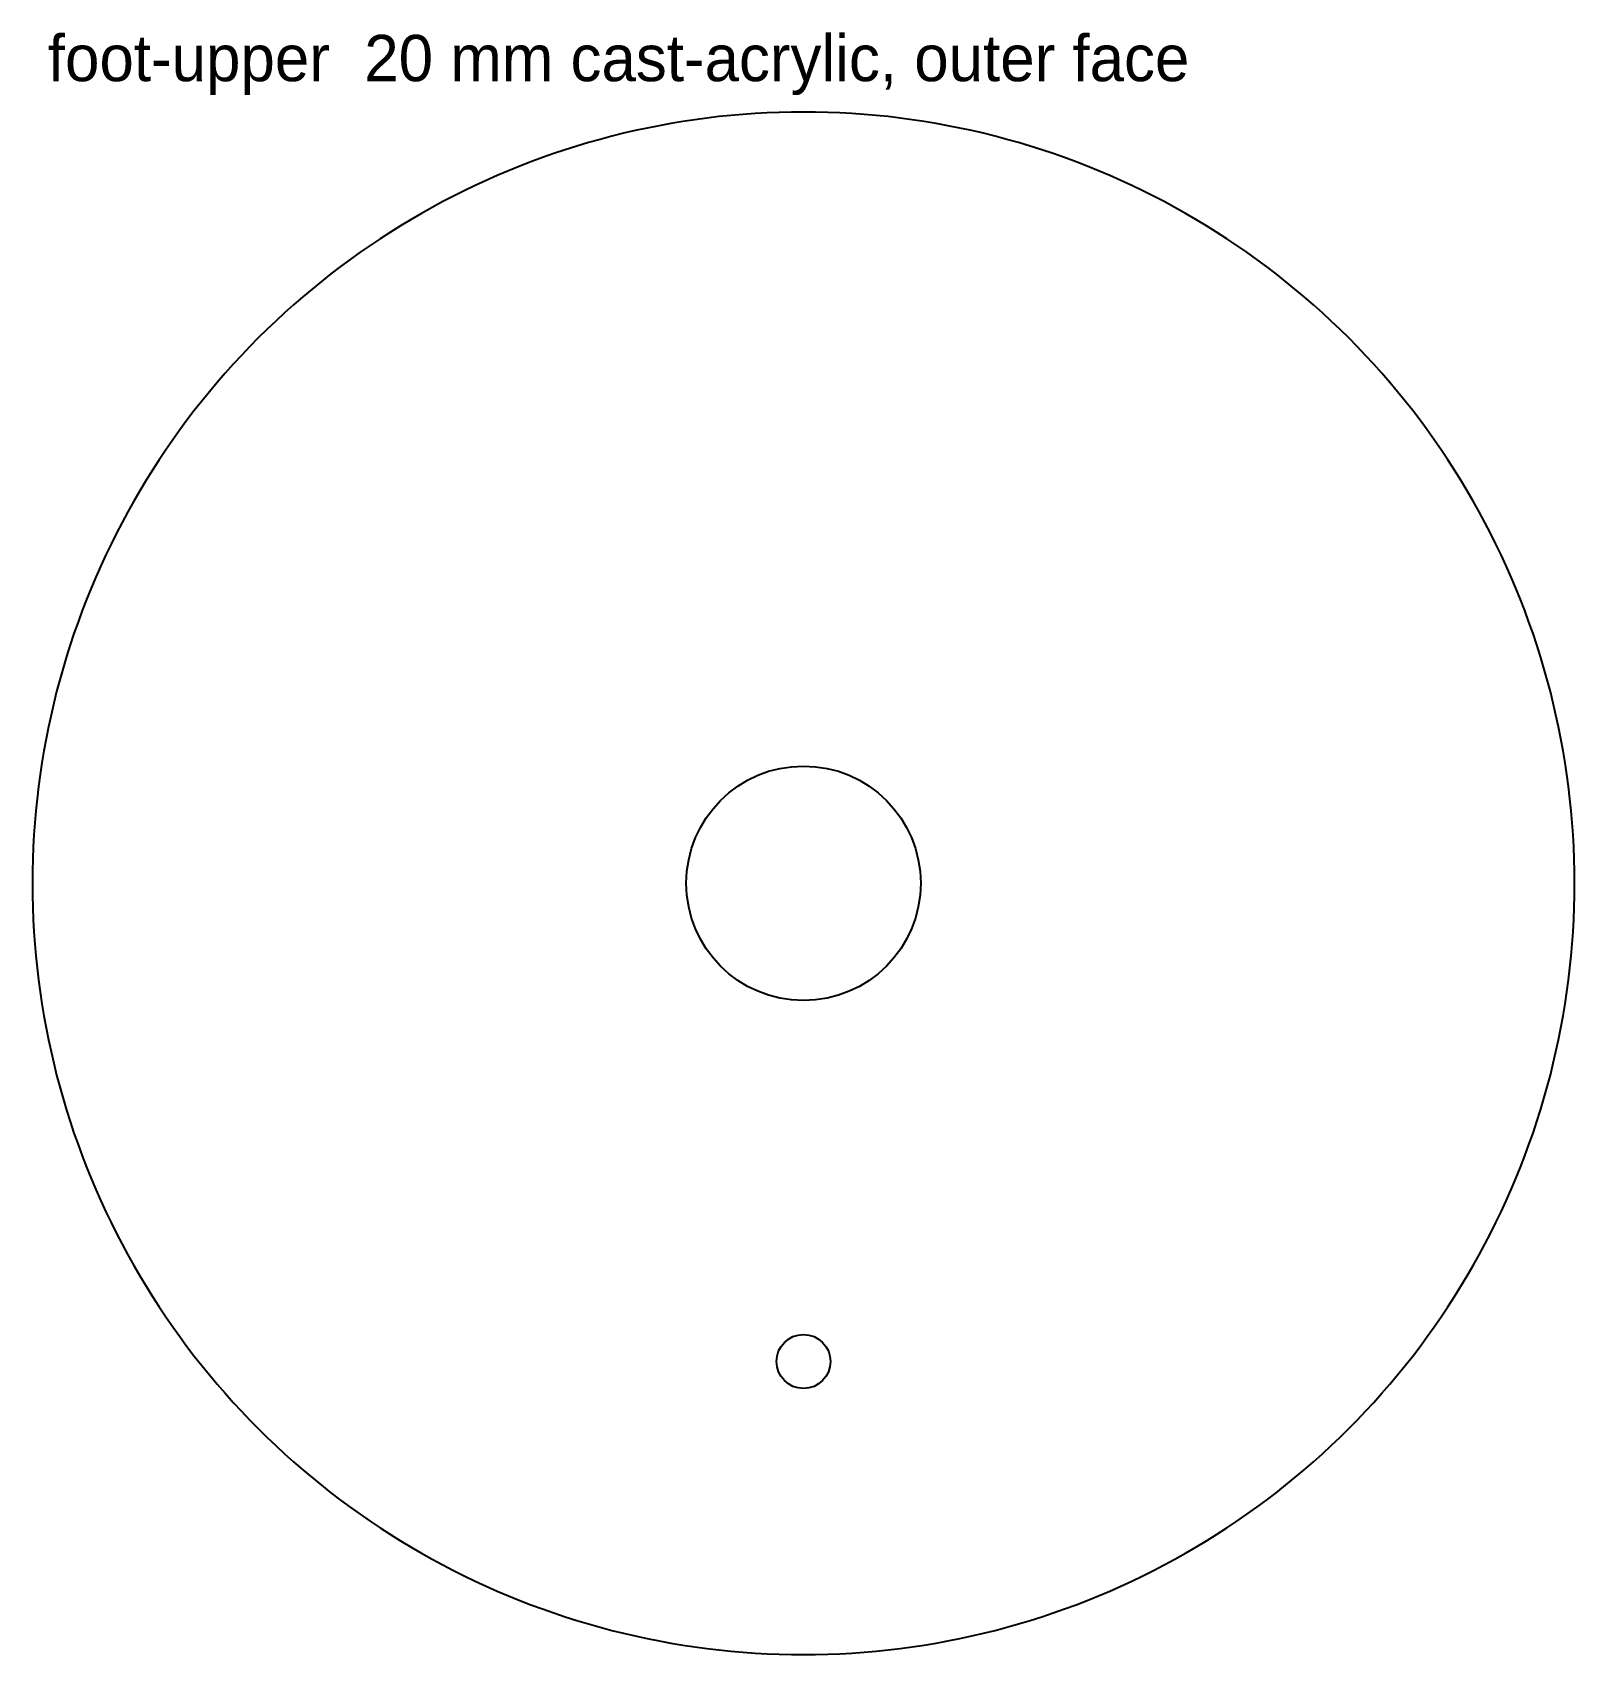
# Model space of a CAD drawing. Header units: millimetres. Extents: x 0 to 200, y 0 to 210.
import ezdxf

# ---------------------------------------------------------------- set-up
doc = ezdxf.new("R2010")
doc.units = ezdxf.units.MM
for name, color, linetype in [('CUT_INSIDE', 5, 'Continuous'), ('CUT_OUTSIDE', 1, 'Continuous'), ('NOTES', 7, 'Continuous')]:
    doc.layers.add(name, color=color, linetype=linetype)

msp = doc.modelspace()

# ---------------------------------------------------------------- linework, layer by layer
at = {"layer": 'CUT_INSIDE'}
for centre, radius in [((100, 100), 15.2), ((100, 38), 3.5)]:
    msp.add_circle(centre, radius, dxfattribs=at)
at = {"layer": 'CUT_OUTSIDE'}
msp.add_lwpolyline([(200, 100), (199.99, 101.57), (199.95, 103.14), (199.89, 104.71), (199.8, 106.28), (199.69, 107.85), (199.56, 109.41), (199.4, 110.97), (199.21, 112.53), (199, 114.09), (198.77, 115.64), (198.51, 117.19), (198.23, 118.74), (197.92, 120.28), (197.59, 121.81), (197.24, 123.34), (196.86, 124.87), (196.46, 126.39), (196.03, 127.9), (195.58, 129.4), (195.11, 130.9), (194.61, 132.39), (194.09, 133.87), (193.54, 135.35), (192.98, 136.81), (192.39, 138.27), (191.78, 139.71), (191.14, 141.15), (190.48, 142.58), (189.8, 143.99), (189.1, 145.4), (188.38, 146.79), (187.63, 148.18), (186.86, 149.55), (186.07, 150.9), (185.26, 152.25), (184.43, 153.58), (183.58, 154.9), (182.71, 156.21), (181.81, 157.5), (180.9, 158.78), (179.97, 160.04), (179.02, 161.29), (178.04, 162.52), (177.05, 163.74), (176.04, 164.94), (175.01, 166.13), (173.96, 167.3), (172.9, 168.45), (171.81, 169.59), (170.71, 170.71), (169.59, 171.81), (168.45, 172.9), (167.3, 173.96), (166.13, 175.01), (164.94, 176.04), (163.74, 177.05), (162.52, 178.04), (161.29, 179.02), (160.04, 179.97), (158.78, 180.9), (157.5, 181.81), (156.21, 182.71), (154.9, 183.58), (153.58, 184.43), (152.25, 185.26), (150.9, 186.07), (149.55, 186.86), (148.18, 187.63), (146.79, 188.38), (145.4, 189.1), (143.99, 189.8), (142.58, 190.48), (141.15, 191.14), (139.71, 191.78), (138.27, 192.39), (136.81, 192.98), (135.35, 193.54), (133.87, 194.09), (132.39, 194.61), (130.9, 195.11), (129.4, 195.58), (127.9, 196.03), (126.39, 196.46), (124.87, 196.86), (123.34, 197.24), (121.81, 197.59), (120.28, 197.92), (118.74, 198.23), (117.19, 198.51), (115.64, 198.77), (114.09, 199), (112.53, 199.21), (110.97, 199.4), (109.41, 199.56), (107.85, 199.69), (106.28, 199.8), (104.71, 199.89), (103.14, 199.95), (101.57, 199.99), (100, 200), (98.43, 199.99), (96.86, 199.95), (95.29, 199.89), (93.72, 199.8), (92.15, 199.69), (90.59, 199.56), (89.03, 199.4), (87.47, 199.21), (85.91, 199), (84.36, 198.77), (82.81, 198.51), (81.26, 198.23), (79.72, 197.92), (78.19, 197.59), (76.66, 197.24), (75.13, 196.86), (73.61, 196.46), (72.1, 196.03), (70.6, 195.58), (69.1, 195.11), (67.61, 194.61), (66.13, 194.09), (64.65, 193.54), (63.19, 192.98), (61.73, 192.39), (60.29, 191.78), (58.85, 191.14), (57.42, 190.48), (56.01, 189.8), (54.6, 189.1), (53.21, 188.38), (51.82, 187.63), (50.45, 186.86), (49.1, 186.07), (47.75, 185.26), (46.42, 184.43), (45.1, 183.58), (43.79, 182.71), (42.5, 181.81), (41.22, 180.9), (39.96, 179.97), (38.71, 179.02), (37.48, 178.04), (36.26, 177.05), (35.06, 176.04), (33.87, 175.01), (32.7, 173.96), (31.55, 172.9), (30.41, 171.81), (29.29, 170.71), (28.19, 169.59), (27.1, 168.45), (26.04, 167.3), (24.99, 166.13), (23.96, 164.94), (22.95, 163.74), (21.96, 162.52), (20.98, 161.29), (20.03, 160.04), (19.1, 158.78), (18.19, 157.5), (17.29, 156.21), (16.42, 154.9), (15.57, 153.58), (14.74, 152.25), (13.93, 150.9), (13.14, 149.55), (12.37, 148.18), (11.62, 146.79), (10.9, 145.4), (10.2, 143.99), (9.52, 142.58), (8.86, 141.15), (8.22, 139.71), (7.61, 138.27), (7.02, 136.81), (6.46, 135.35), (5.91, 133.87), (5.39, 132.39), (4.89, 130.9), (4.42, 129.4), (3.97, 127.9), (3.54, 126.39), (3.14, 124.87), (2.76, 123.34), (2.41, 121.81), (2.08, 120.28), (1.77, 118.74), (1.49, 117.19), (1.23, 115.64), (1, 114.09), (0.79, 112.53), (0.6, 110.97), (0.44, 109.41), (0.31, 107.85), (0.2, 106.28), (0.11, 104.71), (0.05, 103.14), (0.01, 101.57), (0, 100), (0.01, 98.43), (0.05, 96.86), (0.11, 95.29), (0.2, 93.72), (0.31, 92.15), (0.44, 90.59), (0.6, 89.03), (0.79, 87.47), (1, 85.91), (1.23, 84.36), (1.49, 82.81), (1.77, 81.26), (2.08, 79.72), (2.41, 78.19), (2.76, 76.66), (3.14, 75.13), (3.54, 73.61), (3.97, 72.1), (4.42, 70.6), (4.89, 69.1), (5.39, 67.61), (5.91, 66.13), (6.46, 64.65), (7.02, 63.19), (7.61, 61.73), (8.22, 60.29), (8.86, 58.85), (9.52, 57.42), (10.2, 56.01), (10.9, 54.6), (11.62, 53.21), (12.37, 51.82), (13.14, 50.45), (13.93, 49.1), (14.74, 47.75), (15.57, 46.42), (16.42, 45.1), (17.29, 43.79), (18.19, 42.5), (19.1, 41.22), (20.03, 39.96), (20.98, 38.71), (21.96, 37.48), (22.95, 36.26), (23.96, 35.06), (24.99, 33.87), (26.04, 32.7), (27.1, 31.55), (28.19, 30.41), (29.29, 29.29), (30.41, 28.19), (31.55, 27.1), (32.7, 26.04), (33.87, 24.99), (35.06, 23.96), (36.26, 22.95), (37.48, 21.96), (38.71, 20.98), (39.96, 20.03), (41.22, 19.1), (42.5, 18.19), (43.79, 17.29), (45.1, 16.42), (46.42, 15.57), (47.75, 14.74), (49.1, 13.93), (50.45, 13.14), (51.82, 12.37), (53.21, 11.62), (54.6, 10.9), (56.01, 10.2), (57.42, 9.52), (58.85, 8.86), (60.29, 8.22), (61.73, 7.61), (63.19, 7.02), (64.65, 6.46), (66.13, 5.91), (67.61, 5.39), (69.1, 4.89), (70.6, 4.42), (72.1, 3.97), (73.61, 3.54), (75.13, 3.14), (76.66, 2.76), (78.19, 2.41), (79.72, 2.08), (81.26, 1.77), (82.81, 1.49), (84.36, 1.23), (85.91, 1), (87.47, 0.79), (89.03, 0.6), (90.59, 0.44), (92.15, 0.31), (93.72, 0.2), (95.29, 0.11), (96.86, 0.05), (98.43, 0.01), (100, 0), (101.57, 0.01), (103.14, 0.05), (104.71, 0.11), (106.28, 0.2), (107.85, 0.31), (109.41, 0.44), (110.97, 0.6), (112.53, 0.79), (114.09, 1), (115.64, 1.23), (117.19, 1.49), (118.74, 1.77), (120.28, 2.08), (121.81, 2.41), (123.34, 2.76), (124.87, 3.14), (126.39, 3.54), (127.9, 3.97), (129.4, 4.42), (130.9, 4.89), (132.39, 5.39), (133.87, 5.91), (135.35, 6.46), (136.81, 7.02), (138.27, 7.61), (139.71, 8.22), (141.15, 8.86), (142.58, 9.52), (143.99, 10.2), (145.4, 10.9), (146.79, 11.62), (148.18, 12.37), (149.55, 13.14), (150.9, 13.93), (152.25, 14.74), (153.58, 15.57), (154.9, 16.42), (156.21, 17.29), (157.5, 18.19), (158.78, 19.1), (160.04, 20.03), (161.29, 20.98), (162.52, 21.96), (163.74, 22.95), (164.94, 23.96), (166.13, 24.99), (167.3, 26.04), (168.45, 27.1), (169.59, 28.19), (170.71, 29.29), (171.81, 30.41), (172.9, 31.55), (173.96, 32.7), (175.01, 33.87), (176.04, 35.06), (177.05, 36.26), (178.04, 37.48), (179.02, 38.71), (179.97, 39.96), (180.9, 41.22), (181.81, 42.5), (182.71, 43.79), (183.58, 45.1), (184.43, 46.42), (185.26, 47.75), (186.07, 49.1), (186.86, 50.45), (187.63, 51.82), (188.38, 53.21), (189.1, 54.6), (189.8, 56.01), (190.48, 57.42), (191.14, 58.85), (191.78, 60.29), (192.39, 61.73), (192.98, 63.19), (193.54, 64.65), (194.09, 66.13), (194.61, 67.61), (195.11, 69.1), (195.58, 70.6), (196.03, 72.1), (196.46, 73.61), (196.86, 75.13), (197.24, 76.66), (197.59, 78.19), (197.92, 79.72), (198.23, 81.26), (198.51, 82.81), (198.77, 84.36), (199, 85.91), (199.21, 87.47), (199.4, 89.03), (199.56, 90.59), (199.69, 92.15), (199.8, 93.72), (199.89, 95.29), (199.95, 96.86), (199.99, 98.43), (200, 100)], close=True, dxfattribs=at)

# ---------------------------------------------------------------- texts
at = {"layer": 'NOTES'}
msp.add_text('foot-upper  20 mm cast-acrylic, outer face', height=6, dxfattribs=at).set_placement((2, 204))

doc.saveas('drawing.dxf')
